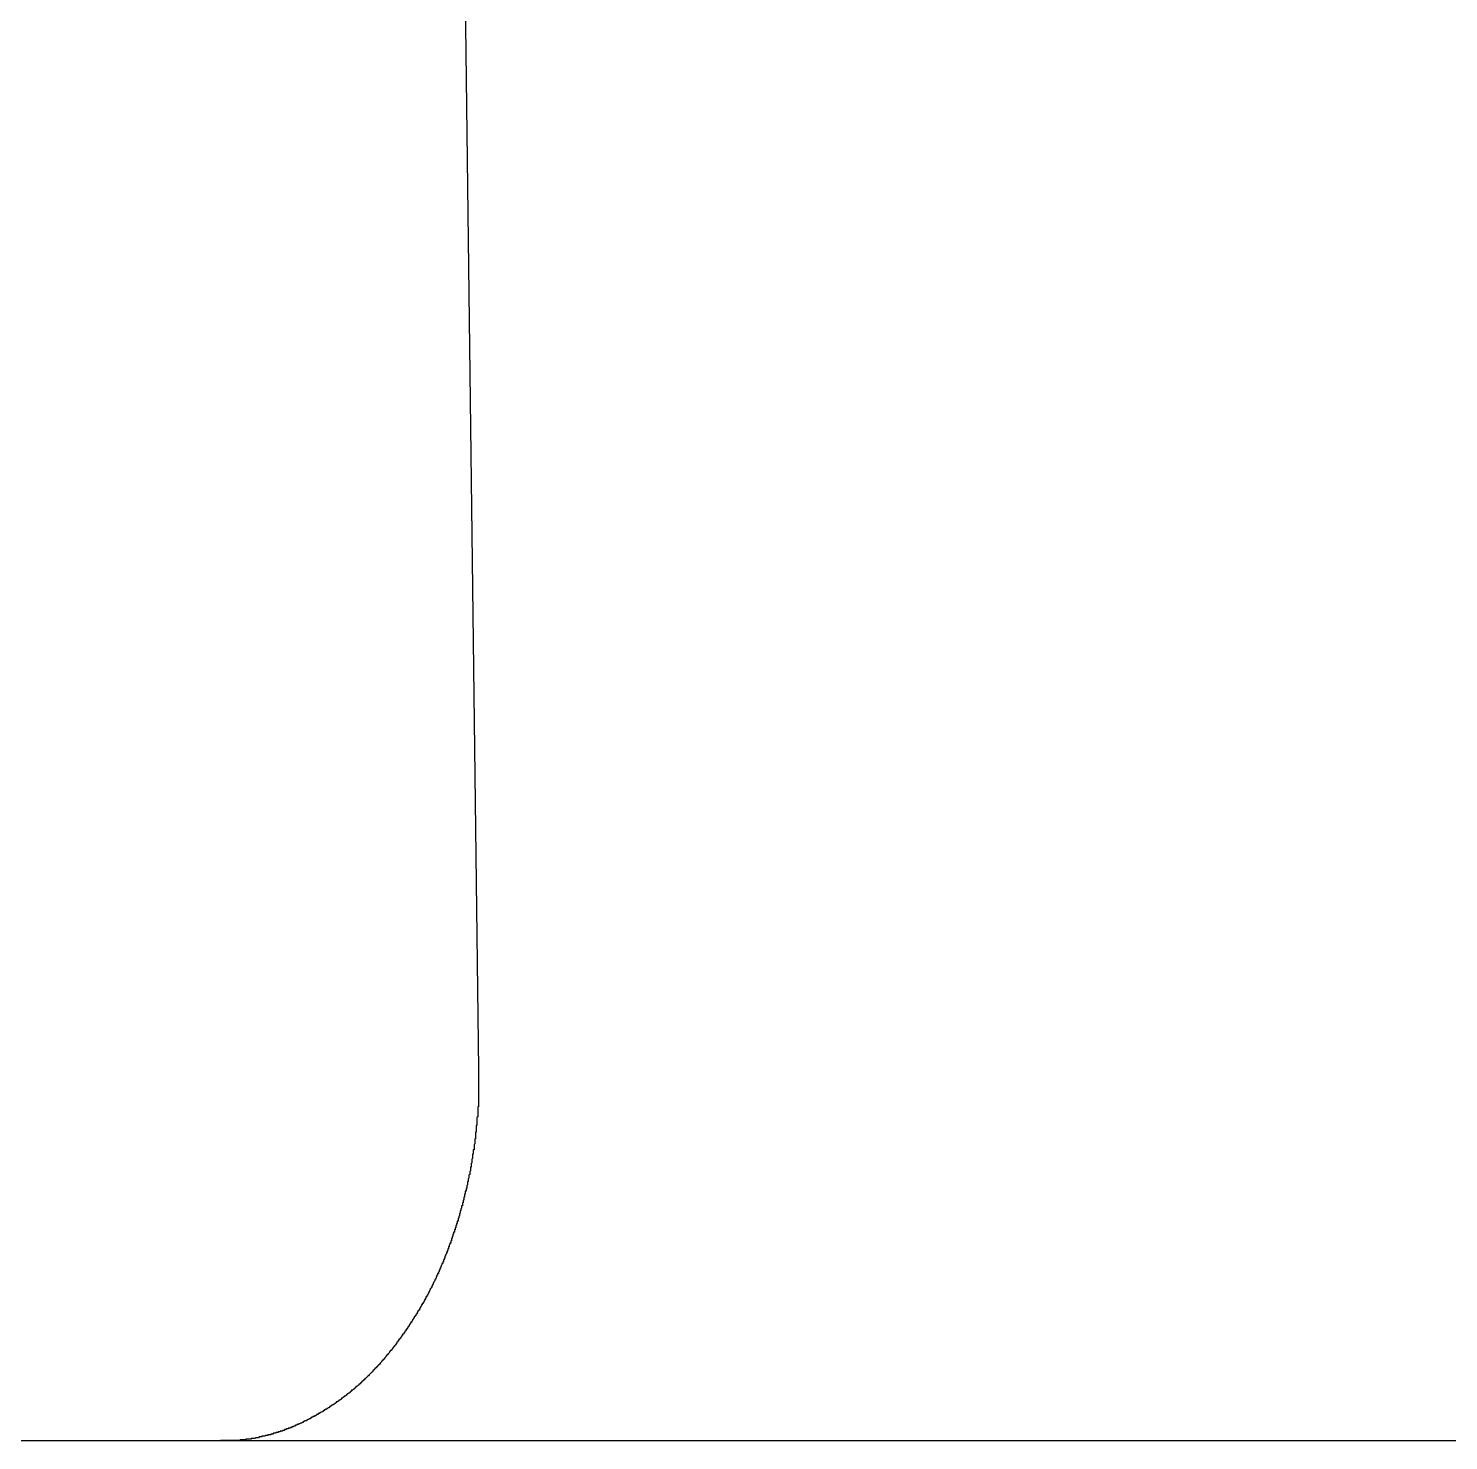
# Model space of a CAD drawing. Extents: x 257 to 467, y 148 to 350.
# Drawn here: x 315.325 to 317.274, y 234.877 to 236.814 of the extents above; entities that cross this region are included whole.
import ezdxf

# ---------------------------------------------------------------- set-up
doc = ezdxf.new("R2010")
doc.units = 0
doc.layers.get('0').update_dxf_attribs({"linetype": 'CONTINUOUS'})

msp = doc.modelspace()

# ---------------------------------------------------------------- linework, layer by layer
at = {"color": 7, "linetype": 'CONTINUOUS'}
for p, q in [((315.9248, 236.8548), (315.9429, 235.3859)), ((291.6317, 234.8772), (319.6317, 234.8772))]:
    msp.add_line(p, q, dxfattribs=at)
at = {"color": 7}
msp.add_polyline3d([(315.943, 235.386, 0), (315.943, 235.386, 0), (315.943, 235.385, 0), (315.943, 235.385, 0), (315.943, 235.385, 0), (315.943, 235.384, 0), (315.943, 235.384, 0), (315.943, 235.384, 0), (315.943, 235.383, 0), (315.943, 235.383, 0), (315.943, 235.382, 0), (315.943, 235.382, 0), (315.943, 235.382, 0), (315.943, 235.381, 0), (315.943, 235.381, 0), (315.943, 235.381, 0), (315.943, 235.38, 0), (315.943, 235.38, 0), (315.943, 235.38, 0), (315.943, 235.379, 0), (315.943, 235.379, 0), (315.943, 235.379, 0), (315.943, 235.378, 0), (315.943, 235.378, 0), (315.943, 235.378, 0), (315.943, 235.377, 0), (315.943, 235.377, 0), (315.943, 235.377, 0), (315.943, 235.376, 0), (315.943, 235.376, 0), (315.943, 235.376, 0), (315.943, 235.375, 0), (315.943, 235.375, 0), (315.943, 235.375, 0), (315.943, 235.374, 0), (315.943, 235.374, 0), (315.943, 235.374, 0), (315.943, 235.373, 0), (315.943, 235.373, 0), (315.943, 235.373, 0), (315.943, 235.372, 0), (315.943, 235.372, 0), (315.943, 235.372, 0), (315.943, 235.371, 0), (315.943, 235.371, 0), (315.943, 235.371, 0), (315.943, 235.37, 0), (315.943, 235.37, 0), (315.943, 235.37, 0), (315.943, 235.369, 0), (315.943, 235.369, 0), (315.943, 235.369, 0), (315.943, 235.368, 0), (315.943, 235.368, 0), (315.943, 235.368, 0), (315.943, 235.367, 0), (315.943, 235.367, 0), (315.943, 235.366, 0), (315.943, 235.366, 0), (315.943, 235.366, 0), (315.943, 235.365, 0), (315.943, 235.365, 0), (315.943, 235.365, 0), (315.943, 235.364, 0), (315.943, 235.364, 0), (315.943, 235.364, 0), (315.943, 235.363, 0), (315.943, 235.363, 0), (315.943, 235.363, 0), (315.943, 235.362, 0), (315.943, 235.362, 0), (315.943, 235.362, 0), (315.943, 235.361, 0), (315.943, 235.361, 0), (315.943, 235.361, 0), (315.943, 235.36, 0), (315.943, 235.36, 0), (315.943, 235.36, 0), (315.943, 235.359, 0), (315.943, 235.359, 0), (315.943, 235.359, 0), (315.943, 235.358, 0), (315.943, 235.358, 0), (315.943, 235.358, 0), (315.943, 235.357, 0), (315.943, 235.357, 0), (315.943, 235.357, 0), (315.943, 235.356, 0), (315.943, 235.356, 0), (315.943, 235.356, 0), (315.943, 235.355, 0), (315.943, 235.355, 0), (315.943, 235.355, 0), (315.943, 235.354, 0), (315.943, 235.354, 0), (315.943, 235.354, 0), (315.943, 235.353, 0), (315.943, 235.353, 0), (315.943, 235.353, 0), (315.943, 235.352, 0), (315.943, 235.352, 0), (315.943, 235.352, 0), (315.943, 235.351, 0), (315.943, 235.351, 0), (315.943, 235.351, 0), (315.943, 235.35, 0), (315.943, 235.35, 0), (315.943, 235.349, 0), (315.943, 235.349, 0), (315.943, 235.349, 0), (315.943, 235.348, 0), (315.943, 235.348, 0), (315.943, 235.348, 0), (315.943, 235.347, 0), (315.943, 235.347, 0), (315.943, 235.347, 0), (315.943, 235.346, 0), (315.943, 235.346, 0), (315.943, 235.346, 0), (315.943, 235.345, 0), (315.943, 235.345, 0), (315.943, 235.345, 0), (315.943, 235.344, 0), (315.943, 235.344, 0), (315.943, 235.344, 0), (315.943, 235.343, 0), (315.943, 235.343, 0), (315.943, 235.343, 0), (315.943, 235.342, 0), (315.943, 235.342, 0), (315.943, 235.342, 0), (315.943, 235.341, 0), (315.943, 235.341, 0), (315.943, 235.341, 0), (315.943, 235.34, 0), (315.943, 235.34, 0), (315.943, 235.34, 0), (315.943, 235.339, 0), (315.943, 235.339, 0), (315.943, 235.339, 0), (315.943, 235.338, 0), (315.943, 235.338, 0), (315.943, 235.338, 0), (315.943, 235.337, 0), (315.943, 235.337, 0), (315.943, 235.337, 0), (315.943, 235.336, 0), (315.943, 235.336, 0), (315.943, 235.336, 0), (315.943, 235.335, 0), (315.943, 235.335, 0), (315.942, 235.335, 0), (315.942, 235.334, 0), (315.942, 235.334, 0), (315.942, 235.333, 0), (315.942, 235.333, 0), (315.942, 235.333, 0), (315.942, 235.332, 0), (315.942, 235.332, 0), (315.942, 235.332, 0), (315.942, 235.331, 0), (315.942, 235.331, 0), (315.942, 235.331, 0), (315.942, 235.33, 0), (315.942, 235.33, 0), (315.942, 235.33, 0), (315.942, 235.329, 0), (315.942, 235.329, 0), (315.942, 235.329, 0), (315.942, 235.328, 0), (315.942, 235.328, 0), (315.942, 235.328, 0), (315.942, 235.327, 0), (315.942, 235.327, 0), (315.942, 235.327, 0), (315.942, 235.326, 0), (315.942, 235.326, 0), (315.942, 235.326, 0), (315.942, 235.325, 0), (315.942, 235.325, 0), (315.942, 235.325, 0), (315.942, 235.324, 0), (315.942, 235.324, 0), (315.942, 235.324, 0), (315.942, 235.323, 0), (315.942, 235.323, 0), (315.942, 235.323, 0), (315.942, 235.322, 0), (315.942, 235.322, 0), (315.942, 235.322, 0), (315.942, 235.321, 0), (315.942, 235.321, 0), (315.942, 235.321, 0), (315.941, 235.32, 0), (315.941, 235.32, 0), (315.941, 235.32, 0), (315.941, 235.319, 0), (315.941, 235.319, 0), (315.941, 235.319, 0), (315.941, 235.318, 0), (315.941, 235.318, 0), (315.941, 235.318, 0), (315.941, 235.317, 0), (315.941, 235.317, 0), (315.941, 235.317, 0), (315.941, 235.316, 0), (315.941, 235.316, 0), (315.941, 235.316, 0), (315.941, 235.315, 0), (315.941, 235.315, 0), (315.941, 235.315, 0), (315.941, 235.314, 0), (315.941, 235.314, 0), (315.941, 235.313, 0), (315.941, 235.313, 0), (315.941, 235.313, 0), (315.941, 235.312, 0), (315.941, 235.312, 0), (315.941, 235.312, 0), (315.941, 235.311, 0), (315.941, 235.311, 0), (315.941, 235.311, 0), (315.941, 235.31, 0), (315.941, 235.31, 0), (315.941, 235.31, 0), (315.94, 235.309, 0), (315.94, 235.309, 0), (315.94, 235.309, 0), (315.94, 235.308, 0), (315.94, 235.308, 0), (315.94, 235.308, 0), (315.94, 235.307, 0), (315.94, 235.307, 0), (315.94, 235.307, 0), (315.94, 235.306, 0), (315.94, 235.306, 0), (315.94, 235.306, 0), (315.94, 235.305, 0), (315.94, 235.305, 0), (315.94, 235.305, 0), (315.94, 235.304, 0), (315.94, 235.304, 0), (315.94, 235.304, 0), (315.94, 235.303, 0), (315.94, 235.303, 0), (315.94, 235.303, 0), (315.94, 235.302, 0), (315.94, 235.302, 0), (315.94, 235.302, 0), (315.94, 235.301, 0), (315.94, 235.301, 0), (315.94, 235.301, 0), (315.94, 235.3, 0), (315.94, 235.3, 0), (315.939, 235.3, 0), (315.939, 235.299, 0), (315.939, 235.299, 0), (315.939, 235.299, 0), (315.939, 235.298, 0), (315.939, 235.298, 0), (315.939, 235.298, 0), (315.939, 235.297, 0), (315.939, 235.297, 0), (315.939, 235.297, 0), (315.939, 235.296, 0), (315.939, 235.296, 0), (315.939, 235.296, 0), (315.939, 235.295, 0), (315.939, 235.295, 0), (315.939, 235.295, 0), (315.939, 235.294, 0), (315.939, 235.294, 0), (315.939, 235.294, 0), (315.939, 235.293, 0), (315.939, 235.293, 0), (315.939, 235.293, 0), (315.939, 235.292, 0), (315.939, 235.292, 0), (315.939, 235.291, 0), (315.938, 235.291, 0), (315.938, 235.291, 0), (315.938, 235.29, 0), (315.938, 235.29, 0), (315.938, 235.29, 0), (315.938, 235.289, 0), (315.938, 235.289, 0), (315.938, 235.289, 0), (315.938, 235.288, 0), (315.938, 235.288, 0), (315.938, 235.288, 0), (315.938, 235.287, 0), (315.938, 235.287, 0), (315.938, 235.287, 0), (315.938, 235.286, 0), (315.938, 235.286, 0), (315.938, 235.286, 0), (315.938, 235.285, 0), (315.938, 235.285, 0), (315.938, 235.285, 0), (315.938, 235.284, 0), (315.938, 235.284, 0), (315.938, 235.284, 0), (315.937, 235.283, 0), (315.937, 235.283, 0), (315.937, 235.283, 0), (315.937, 235.282, 0), (315.937, 235.282, 0), (315.937, 235.282, 0), (315.937, 235.281, 0), (315.937, 235.281, 0), (315.937, 235.281, 0), (315.937, 235.28, 0), (315.937, 235.28, 0), (315.937, 235.28, 0), (315.937, 235.279, 0), (315.937, 235.279, 0), (315.937, 235.279, 0), (315.937, 235.278, 0), (315.937, 235.278, 0), (315.937, 235.278, 0), (315.937, 235.277, 0), (315.937, 235.277, 0), (315.937, 235.277, 0), (315.937, 235.276, 0), (315.936, 235.276, 0), (315.936, 235.276, 0), (315.936, 235.275, 0), (315.936, 235.275, 0), (315.936, 235.275, 0), (315.936, 235.274, 0), (315.936, 235.274, 0), (315.936, 235.274, 0), (315.936, 235.273, 0), (315.936, 235.273, 0), (315.936, 235.273, 0), (315.936, 235.272, 0), (315.936, 235.272, 0), (315.936, 235.272, 0), (315.936, 235.271, 0), (315.936, 235.271, 0), (315.936, 235.271, 0), (315.936, 235.27, 0), (315.936, 235.27, 0), (315.935, 235.27, 0), (315.935, 235.269, 0), (315.935, 235.269, 0), (315.935, 235.269, 0), (315.935, 235.268, 0), (315.935, 235.268, 0), (315.935, 235.268, 0), (315.935, 235.267, 0), (315.935, 235.267, 0), (315.935, 235.267, 0), (315.935, 235.266, 0), (315.935, 235.266, 0), (315.935, 235.266, 0), (315.935, 235.265, 0), (315.935, 235.265, 0), (315.935, 235.265, 0), (315.935, 235.264, 0), (315.935, 235.264, 0), (315.935, 235.264, 0), (315.934, 235.263, 0), (315.934, 235.263, 0), (315.934, 235.263, 0), (315.934, 235.262, 0), (315.934, 235.262, 0), (315.934, 235.262, 0), (315.934, 235.261, 0), (315.934, 235.261, 0), (315.934, 235.261, 0), (315.934, 235.26, 0), (315.934, 235.26, 0), (315.934, 235.26, 0), (315.934, 235.259, 0), (315.934, 235.259, 0), (315.934, 235.259, 0), (315.934, 235.258, 0), (315.934, 235.258, 0), (315.934, 235.258, 0), (315.933, 235.257, 0), (315.933, 235.257, 0), (315.933, 235.256, 0), (315.933, 235.256, 0), (315.933, 235.256, 0), (315.933, 235.255, 0), (315.933, 235.255, 0), (315.933, 235.255, 0), (315.933, 235.254, 0), (315.933, 235.254, 0), (315.933, 235.254, 0), (315.933, 235.253, 0), (315.933, 235.253, 0), (315.933, 235.253, 0), (315.933, 235.252, 0), (315.933, 235.252, 0), (315.932, 235.252, 0), (315.932, 235.251, 0), (315.932, 235.251, 0), (315.932, 235.251, 0), (315.932, 235.25, 0), (315.932, 235.25, 0), (315.932, 235.25, 0), (315.932, 235.249, 0), (315.932, 235.249, 0), (315.932, 235.249, 0), (315.932, 235.248, 0), (315.932, 235.248, 0), (315.932, 235.248, 0), (315.932, 235.247, 0), (315.932, 235.247, 0), (315.932, 235.247, 0), (315.931, 235.246, 0), (315.931, 235.246, 0), (315.931, 235.246, 0), (315.931, 235.245, 0), (315.931, 235.245, 0), (315.931, 235.245, 0), (315.931, 235.244, 0), (315.931, 235.244, 0), (315.931, 235.244, 0), (315.931, 235.243, 0), (315.931, 235.243, 0), (315.931, 235.243, 0), (315.931, 235.242, 0), (315.931, 235.242, 0), (315.931, 235.242, 0), (315.93, 235.241, 0), (315.93, 235.241, 0), (315.93, 235.241, 0), (315.93, 235.24, 0), (315.93, 235.24, 0), (315.93, 235.24, 0), (315.93, 235.239, 0), (315.93, 235.239, 0), (315.93, 235.239, 0), (315.93, 235.238, 0), (315.93, 235.238, 0), (315.93, 235.238, 0), (315.93, 235.237, 0), (315.93, 235.237, 0), (315.93, 235.237, 0), (315.929, 235.236, 0), (315.929, 235.236, 0), (315.929, 235.236, 0), (315.929, 235.235, 0), (315.929, 235.235, 0), (315.929, 235.235, 0), (315.929, 235.234, 0), (315.929, 235.234, 0), (315.929, 235.234, 0), (315.929, 235.233, 0), (315.929, 235.233, 0), (315.929, 235.233, 0), (315.929, 235.232, 0), (315.929, 235.232, 0), (315.928, 235.232, 0), (315.928, 235.231, 0), (315.928, 235.231, 0), (315.928, 235.231, 0), (315.928, 235.23, 0), (315.928, 235.23, 0), (315.928, 235.23, 0), (315.928, 235.229, 0), (315.928, 235.229, 0), (315.928, 235.229, 0), (315.928, 235.228, 0), (315.928, 235.228, 0), (315.928, 235.228, 0), (315.927, 235.227, 0), (315.927, 235.227, 0), (315.927, 235.227, 0), (315.927, 235.226, 0), (315.927, 235.226, 0), (315.927, 235.226, 0), (315.927, 235.225, 0), (315.927, 235.225, 0), (315.927, 235.225, 0), (315.927, 235.224, 0), (315.927, 235.224, 0), (315.927, 235.224, 0), (315.927, 235.224, 0), (315.927, 235.223, 0), (315.926, 235.223, 0), (315.926, 235.223, 0), (315.926, 235.222, 0), (315.926, 235.222, 0), (315.926, 235.222, 0), (315.926, 235.221, 0), (315.926, 235.221, 0), (315.926, 235.221, 0), (315.926, 235.22, 0), (315.926, 235.22, 0), (315.926, 235.22, 0), (315.926, 235.219, 0), (315.925, 235.219, 0), (315.925, 235.219, 0), (315.925, 235.218, 0), (315.925, 235.218, 0), (315.925, 235.218, 0), (315.925, 235.217, 0), (315.925, 235.217, 0), (315.925, 235.217, 0), (315.925, 235.216, 0), (315.925, 235.216, 0), (315.925, 235.216, 0), (315.925, 235.215, 0), (315.925, 235.215, 0), (315.924, 235.215, 0), (315.924, 235.214, 0), (315.924, 235.214, 0), (315.924, 235.214, 0), (315.924, 235.213, 0), (315.924, 235.213, 0), (315.924, 235.213, 0), (315.924, 235.212, 0), (315.924, 235.212, 0), (315.924, 235.212, 0), (315.924, 235.211, 0), (315.924, 235.211, 0), (315.923, 235.211, 0), (315.923, 235.21, 0), (315.923, 235.21, 0), (315.923, 235.21, 0), (315.923, 235.209, 0), (315.923, 235.209, 0), (315.923, 235.209, 0), (315.923, 235.208, 0), (315.923, 235.208, 0), (315.923, 235.208, 0), (315.923, 235.207, 0), (315.923, 235.207, 0), (315.922, 235.207, 0), (315.922, 235.206, 0), (315.922, 235.206, 0), (315.922, 235.206, 0), (315.922, 235.205, 0), (315.922, 235.205, 0), (315.922, 235.205, 0), (315.922, 235.204, 0), (315.922, 235.204, 0), (315.922, 235.204, 0), (315.922, 235.203, 0), (315.921, 235.203, 0), (315.921, 235.203, 0), (315.921, 235.202, 0), (315.921, 235.202, 0), (315.921, 235.202, 0), (315.921, 235.201, 0), (315.921, 235.201, 0), (315.921, 235.201, 0), (315.921, 235.2, 0), (315.921, 235.2, 0), (315.921, 235.2, 0), (315.921, 235.199, 0), (315.92, 235.199, 0), (315.92, 235.199, 0), (315.92, 235.198, 0), (315.92, 235.198, 0), (315.92, 235.198, 0), (315.92, 235.197, 0), (315.92, 235.197, 0), (315.92, 235.197, 0), (315.92, 235.196, 0), (315.92, 235.196, 0), (315.92, 235.196, 0), (315.919, 235.195, 0), (315.919, 235.195, 0), (315.919, 235.195, 0), (315.919, 235.194, 0), (315.919, 235.194, 0), (315.919, 235.194, 0), (315.919, 235.194, 0), (315.919, 235.193, 0), (315.919, 235.193, 0), (315.919, 235.193, 0), (315.919, 235.192, 0), (315.918, 235.192, 0), (315.918, 235.192, 0), (315.918, 235.191, 0), (315.918, 235.191, 0), (315.918, 235.191, 0), (315.918, 235.19, 0), (315.918, 235.19, 0), (315.918, 235.19, 0), (315.918, 235.189, 0), (315.918, 235.189, 0), (315.918, 235.189, 0), (315.917, 235.188, 0), (315.917, 235.188, 0), (315.917, 235.188, 0), (315.917, 235.187, 0), (315.917, 235.187, 0), (315.917, 235.187, 0), (315.917, 235.186, 0), (315.917, 235.186, 0), (315.917, 235.186, 0), (315.917, 235.185, 0), (315.916, 235.185, 0), (315.916, 235.185, 0), (315.916, 235.184, 0), (315.916, 235.184, 0), (315.916, 235.184, 0), (315.916, 235.183, 0), (315.916, 235.183, 0), (315.916, 235.183, 0), (315.916, 235.182, 0), (315.916, 235.182, 0), (315.915, 235.182, 0), (315.915, 235.181, 0), (315.915, 235.181, 0), (315.915, 235.181, 0), (315.915, 235.18, 0), (315.915, 235.18, 0), (315.915, 235.18, 0), (315.915, 235.179, 0), (315.915, 235.179, 0), (315.915, 235.179, 0), (315.915, 235.178, 0), (315.914, 235.178, 0), (315.914, 235.178, 0), (315.914, 235.178, 0), (315.914, 235.177, 0), (315.914, 235.177, 0), (315.914, 235.177, 0), (315.914, 235.176, 0), (315.914, 235.176, 0), (315.914, 235.176, 0), (315.914, 235.175, 0), (315.913, 235.175, 0), (315.913, 235.175, 0), (315.913, 235.174, 0), (315.913, 235.174, 0), (315.913, 235.174, 0), (315.913, 235.173, 0), (315.913, 235.173, 0), (315.913, 235.173, 0), (315.913, 235.172, 0), (315.912, 235.172, 0), (315.912, 235.172, 0), (315.912, 235.171, 0), (315.912, 235.171, 0), (315.912, 235.171, 0), (315.912, 235.17, 0), (315.912, 235.17, 0), (315.912, 235.17, 0), (315.912, 235.169, 0), (315.912, 235.169, 0), (315.911, 235.169, 0), (315.911, 235.168, 0), (315.911, 235.168, 0), (315.911, 235.168, 0), (315.911, 235.167, 0), (315.911, 235.167, 0), (315.911, 235.167, 0), (315.911, 235.166, 0), (315.911, 235.166, 0), (315.911, 235.166, 0), (315.91, 235.166, 0), (315.91, 235.165, 0), (315.91, 235.165, 0), (315.91, 235.165, 0), (315.91, 235.164, 0), (315.91, 235.164, 0), (315.91, 235.164, 0), (315.91, 235.163, 0), (315.91, 235.163, 0), (315.909, 235.163, 0), (315.909, 235.162, 0), (315.909, 235.162, 0), (315.909, 235.162, 0), (315.909, 235.161, 0), (315.909, 235.161, 0), (315.909, 235.161, 0), (315.909, 235.16, 0), (315.909, 235.16, 0), (315.908, 235.16, 0), (315.908, 235.159, 0), (315.908, 235.159, 0), (315.908, 235.159, 0), (315.908, 235.158, 0), (315.908, 235.158, 0), (315.908, 235.158, 0), (315.908, 235.157, 0), (315.908, 235.157, 0), (315.907, 235.157, 0), (315.907, 235.156, 0), (315.907, 235.156, 0), (315.907, 235.156, 0), (315.907, 235.156, 0), (315.907, 235.155, 0), (315.907, 235.155, 0), (315.907, 235.155, 0), (315.907, 235.154, 0), (315.906, 235.154, 0), (315.906, 235.154, 0), (315.906, 235.153, 0), (315.906, 235.153, 0), (315.906, 235.153, 0), (315.906, 235.152, 0), (315.906, 235.152, 0), (315.906, 235.152, 0), (315.906, 235.151, 0), (315.905, 235.151, 0), (315.905, 235.151, 0), (315.905, 235.15, 0), (315.905, 235.15, 0), (315.905, 235.15, 0), (315.905, 235.149, 0), (315.905, 235.149, 0), (315.905, 235.149, 0), (315.905, 235.148, 0), (315.904, 235.148, 0), (315.904, 235.148, 0), (315.904, 235.147, 0), (315.904, 235.147, 0), (315.904, 235.147, 0), (315.904, 235.147, 0), (315.904, 235.146, 0), (315.904, 235.146, 0), (315.904, 235.146, 0), (315.903, 235.145, 0), (315.903, 235.145, 0), (315.903, 235.145, 0), (315.903, 235.144, 0), (315.903, 235.144, 0), (315.903, 235.144, 0), (315.903, 235.143, 0), (315.903, 235.143, 0), (315.902, 235.143, 0), (315.902, 235.142, 0), (315.902, 235.142, 0), (315.902, 235.142, 0), (315.902, 235.141, 0), (315.902, 235.141, 0), (315.902, 235.141, 0), (315.902, 235.14, 0), (315.902, 235.14, 0), (315.901, 235.14, 0), (315.901, 235.14, 0), (315.901, 235.139, 0), (315.901, 235.139, 0), (315.901, 235.139, 0), (315.901, 235.138, 0), (315.901, 235.138, 0), (315.901, 235.138, 0), (315.9, 235.137, 0), (315.9, 235.137, 0), (315.9, 235.137, 0), (315.9, 235.136, 0), (315.9, 235.136, 0), (315.9, 235.136, 0), (315.9, 235.135, 0), (315.9, 235.135, 0), (315.899, 235.135, 0), (315.899, 235.134, 0), (315.899, 235.134, 0), (315.899, 235.134, 0), (315.899, 235.133, 0), (315.899, 235.133, 0), (315.899, 235.133, 0), (315.899, 235.133, 0), (315.898, 235.132, 0), (315.898, 235.132, 0), (315.898, 235.132, 0), (315.898, 235.131, 0), (315.898, 235.131, 0), (315.898, 235.131, 0), (315.898, 235.13, 0), (315.898, 235.13, 0), (315.897, 235.13, 0), (315.897, 235.129, 0), (315.897, 235.129, 0), (315.897, 235.129, 0), (315.897, 235.128, 0), (315.897, 235.128, 0), (315.897, 235.128, 0), (315.897, 235.127, 0), (315.896, 235.127, 0), (315.896, 235.127, 0), (315.896, 235.127, 0), (315.896, 235.126, 0), (315.896, 235.126, 0), (315.896, 235.126, 0), (315.896, 235.125, 0), (315.896, 235.125, 0), (315.895, 235.125, 0), (315.895, 235.124, 0), (315.895, 235.124, 0), (315.895, 235.124, 0), (315.895, 235.123, 0), (315.895, 235.123, 0), (315.895, 235.123, 0), (315.895, 235.122, 0), (315.894, 235.122, 0), (315.894, 235.122, 0), (315.894, 235.121, 0), (315.894, 235.121, 0), (315.894, 235.121, 0), (315.894, 235.121, 0), (315.894, 235.12, 0), (315.893, 235.12, 0), (315.893, 235.12, 0), (315.893, 235.119, 0), (315.893, 235.119, 0), (315.893, 235.119, 0), (315.893, 235.118, 0), (315.893, 235.118, 0), (315.893, 235.118, 0), (315.892, 235.117, 0), (315.892, 235.117, 0), (315.892, 235.117, 0), (315.892, 235.116, 0), (315.892, 235.116, 0), (315.892, 235.116, 0), (315.892, 235.116, 0), (315.891, 235.115, 0), (315.891, 235.115, 0), (315.891, 235.115, 0), (315.891, 235.114, 0), (315.891, 235.114, 0), (315.891, 235.114, 0), (315.891, 235.113, 0), (315.891, 235.113, 0), (315.89, 235.113, 0), (315.89, 235.112, 0), (315.89, 235.112, 0), (315.89, 235.112, 0), (315.89, 235.111, 0), (315.89, 235.111, 0), (315.89, 235.111, 0), (315.889, 235.111, 0), (315.889, 235.11, 0), (315.889, 235.11, 0), (315.889, 235.11, 0), (315.889, 235.109, 0), (315.889, 235.109, 0), (315.889, 235.109, 0), (315.888, 235.108, 0), (315.888, 235.108, 0), (315.888, 235.108, 0), (315.888, 235.107, 0), (315.888, 235.107, 0), (315.888, 235.107, 0), (315.888, 235.106, 0), (315.888, 235.106, 0), (315.887, 235.106, 0), (315.887, 235.106, 0), (315.887, 235.105, 0), (315.887, 235.105, 0), (315.887, 235.105, 0), (315.887, 235.104, 0), (315.887, 235.104, 0), (315.886, 235.104, 0), (315.886, 235.103, 0), (315.886, 235.103, 0), (315.886, 235.103, 0), (315.886, 235.102, 0), (315.886, 235.102, 0), (315.886, 235.102, 0), (315.885, 235.102, 0), (315.885, 235.101, 0), (315.885, 235.101, 0), (315.885, 235.101, 0), (315.885, 235.1, 0), (315.885, 235.1, 0), (315.885, 235.1, 0), (315.884, 235.099, 0), (315.884, 235.099, 0), (315.884, 235.099, 0), (315.884, 235.098, 0), (315.884, 235.098, 0), (315.884, 235.098, 0), (315.883, 235.098, 0), (315.883, 235.097, 0), (315.883, 235.097, 0), (315.883, 235.097, 0), (315.883, 235.096, 0), (315.883, 235.096, 0), (315.883, 235.096, 0), (315.882, 235.095, 0), (315.882, 235.095, 0), (315.882, 235.095, 0), (315.882, 235.094, 0), (315.882, 235.094, 0), (315.882, 235.094, 0), (315.882, 235.094, 0), (315.881, 235.093, 0), (315.881, 235.093, 0), (315.881, 235.093, 0), (315.881, 235.092, 0), (315.881, 235.092, 0), (315.881, 235.092, 0), (315.881, 235.091, 0), (315.88, 235.091, 0), (315.88, 235.091, 0), (315.88, 235.091, 0), (315.88, 235.09, 0), (315.88, 235.09, 0), (315.88, 235.09, 0), (315.879, 235.089, 0), (315.879, 235.089, 0), (315.879, 235.089, 0), (315.879, 235.088, 0), (315.879, 235.088, 0), (315.879, 235.088, 0), (315.879, 235.087, 0), (315.878, 235.087, 0), (315.878, 235.087, 0), (315.878, 235.087, 0), (315.878, 235.086, 0), (315.878, 235.086, 0), (315.878, 235.086, 0), (315.877, 235.085, 0), (315.877, 235.085, 0), (315.877, 235.085, 0), (315.877, 235.084, 0), (315.877, 235.084, 0), (315.877, 235.084, 0), (315.877, 235.084, 0), (315.876, 235.083, 0), (315.876, 235.083, 0), (315.876, 235.083, 0), (315.876, 235.082, 0), (315.876, 235.082, 0), (315.876, 235.082, 0), (315.875, 235.081, 0), (315.875, 235.081, 0), (315.875, 235.081, 0), (315.875, 235.08, 0), (315.875, 235.08, 0), (315.875, 235.08, 0), (315.875, 235.08, 0), (315.874, 235.079, 0), (315.874, 235.079, 0), (315.874, 235.079, 0), (315.874, 235.078, 0), (315.874, 235.078, 0), (315.874, 235.078, 0), (315.873, 235.077, 0), (315.873, 235.077, 0), (315.873, 235.077, 0), (315.873, 235.077, 0), (315.873, 235.076, 0), (315.873, 235.076, 0), (315.872, 235.076, 0), (315.872, 235.075, 0), (315.872, 235.075, 0), (315.872, 235.075, 0), (315.872, 235.074, 0), (315.872, 235.074, 0), (315.871, 235.074, 0), (315.871, 235.074, 0), (315.871, 235.073, 0), (315.871, 235.073, 0), (315.871, 235.073, 0), (315.871, 235.072, 0), (315.87, 235.072, 0), (315.87, 235.072, 0), (315.87, 235.071, 0), (315.87, 235.071, 0), (315.87, 235.071, 0), (315.87, 235.071, 0), (315.87, 235.07, 0), (315.869, 235.07, 0), (315.869, 235.07, 0), (315.869, 235.069, 0), (315.869, 235.069, 0), (315.869, 235.069, 0), (315.869, 235.069, 0), (315.868, 235.068, 0), (315.868, 235.068, 0), (315.868, 235.068, 0), (315.868, 235.067, 0), (315.868, 235.067, 0), (315.868, 235.067, 0), (315.867, 235.066, 0), (315.867, 235.066, 0), (315.867, 235.066, 0), (315.867, 235.066, 0), (315.867, 235.065, 0), (315.867, 235.065, 0), (315.866, 235.065, 0), (315.866, 235.064, 0), (315.866, 235.064, 0), (315.866, 235.064, 0), (315.866, 235.063, 0), (315.865, 235.063, 0), (315.865, 235.063, 0), (315.865, 235.063, 0), (315.865, 235.062, 0), (315.865, 235.062, 0), (315.865, 235.062, 0), (315.864, 235.061, 0), (315.864, 235.061, 0), (315.864, 235.061, 0), (315.864, 235.061, 0), (315.864, 235.06, 0), (315.864, 235.06, 0), (315.863, 235.06, 0), (315.863, 235.059, 0), (315.863, 235.059, 0), (315.863, 235.059, 0), (315.863, 235.058, 0), (315.863, 235.058, 0), (315.862, 235.058, 0), (315.862, 235.058, 0), (315.862, 235.057, 0), (315.862, 235.057, 0), (315.862, 235.057, 0), (315.862, 235.056, 0), (315.861, 235.056, 0), (315.861, 235.056, 0), (315.861, 235.056, 0), (315.861, 235.055, 0), (315.861, 235.055, 0), (315.86, 235.055, 0), (315.86, 235.054, 0), (315.86, 235.054, 0), (315.86, 235.054, 0), (315.86, 235.054, 0), (315.86, 235.053, 0), (315.859, 235.053, 0), (315.859, 235.053, 0), (315.859, 235.052, 0), (315.859, 235.052, 0), (315.859, 235.052, 0), (315.859, 235.051, 0), (315.858, 235.051, 0), (315.858, 235.051, 0), (315.858, 235.051, 0), (315.858, 235.05, 0), (315.858, 235.05, 0), (315.857, 235.05, 0), (315.857, 235.049, 0), (315.857, 235.049, 0), (315.857, 235.049, 0), (315.857, 235.049, 0), (315.857, 235.048, 0), (315.856, 235.048, 0), (315.856, 235.048, 0), (315.856, 235.047, 0), (315.856, 235.047, 0), (315.856, 235.047, 0), (315.855, 235.047, 0), (315.855, 235.046, 0), (315.855, 235.046, 0), (315.855, 235.046, 0), (315.855, 235.045, 0), (315.855, 235.045, 0), (315.854, 235.045, 0), (315.854, 235.045, 0), (315.854, 235.044, 0), (315.854, 235.044, 0), (315.854, 235.044, 0), (315.853, 235.043, 0), (315.853, 235.043, 0), (315.853, 235.043, 0), (315.853, 235.043, 0), (315.853, 235.042, 0), (315.853, 235.042, 0), (315.852, 235.042, 0), (315.852, 235.041, 0), (315.852, 235.041, 0), (315.852, 235.041, 0), (315.852, 235.041, 0), (315.851, 235.04, 0), (315.851, 235.04, 0), (315.851, 235.04, 0), (315.851, 235.039, 0), (315.851, 235.039, 0), (315.851, 235.039, 0), (315.85, 235.039, 0), (315.85, 235.038, 0), (315.85, 235.038, 0), (315.85, 235.038, 0), (315.85, 235.037, 0), (315.849, 235.037, 0), (315.849, 235.037, 0), (315.849, 235.037, 0), (315.849, 235.036, 0), (315.849, 235.036, 0), (315.848, 235.036, 0), (315.848, 235.035, 0), (315.848, 235.035, 0), (315.848, 235.035, 0), (315.848, 235.035, 0), (315.848, 235.034, 0), (315.847, 235.034, 0), (315.847, 235.034, 0), (315.847, 235.033, 0), (315.847, 235.033, 0), (315.847, 235.033, 0), (315.846, 235.033, 0), (315.846, 235.032, 0), (315.846, 235.032, 0), (315.846, 235.032, 0), (315.846, 235.031, 0), (315.845, 235.031, 0), (315.845, 235.031, 0), (315.845, 235.031, 0), (315.845, 235.03, 0), (315.845, 235.03, 0), (315.845, 235.03, 0), (315.844, 235.03, 0), (315.844, 235.029, 0), (315.844, 235.029, 0), (315.844, 235.029, 0), (315.844, 235.028, 0), (315.843, 235.028, 0), (315.843, 235.028, 0), (315.843, 235.028, 0), (315.843, 235.027, 0), (315.843, 235.027, 0), (315.842, 235.027, 0), (315.842, 235.026, 0), (315.842, 235.026, 0), (315.842, 235.026, 0), (315.842, 235.026, 0), (315.841, 235.025, 0), (315.841, 235.025, 0), (315.841, 235.025, 0), (315.841, 235.024, 0), (315.841, 235.024, 0), (315.84, 235.024, 0), (315.84, 235.024, 0), (315.84, 235.023, 0), (315.84, 235.023, 0), (315.84, 235.023, 0), (315.839, 235.023, 0), (315.839, 235.022, 0), (315.839, 235.022, 0), (315.839, 235.022, 0), (315.839, 235.021, 0), (315.838, 235.021, 0), (315.838, 235.021, 0), (315.838, 235.021, 0), (315.838, 235.02, 0), (315.838, 235.02, 0), (315.837, 235.02, 0), (315.837, 235.019, 0), (315.837, 235.019, 0), (315.837, 235.019, 0), (315.837, 235.019, 0), (315.836, 235.018, 0), (315.836, 235.018, 0), (315.836, 235.018, 0), (315.836, 235.018, 0), (315.836, 235.017, 0), (315.835, 235.017, 0), (315.835, 235.017, 0), (315.835, 235.016, 0), (315.835, 235.016, 0), (315.835, 235.016, 0), (315.834, 235.016, 0), (315.834, 235.015, 0), (315.834, 235.015, 0), (315.834, 235.015, 0), (315.834, 235.015, 0), (315.833, 235.014, 0), (315.833, 235.014, 0), (315.833, 235.014, 0), (315.833, 235.013, 0), (315.833, 235.013, 0), (315.832, 235.013, 0), (315.832, 235.013, 0), (315.832, 235.012, 0), (315.832, 235.012, 0), (315.832, 235.012, 0), (315.831, 235.012, 0), (315.831, 235.011, 0), (315.831, 235.011, 0), (315.831, 235.011, 0), (315.831, 235.01, 0), (315.83, 235.01, 0), (315.83, 235.01, 0), (315.83, 235.01, 0), (315.83, 235.009, 0), (315.83, 235.009, 0), (315.829, 235.009, 0), (315.829, 235.009, 0), (315.829, 235.008, 0), (315.829, 235.008, 0), (315.829, 235.008, 0), (315.828, 235.007, 0), (315.828, 235.007, 0), (315.828, 235.007, 0), (315.828, 235.007, 0), (315.828, 235.006, 0), (315.827, 235.006, 0), (315.827, 235.006, 0), (315.827, 235.006, 0), (315.827, 235.005, 0), (315.826, 235.005, 0), (315.826, 235.005, 0), (315.826, 235.005, 0), (315.826, 235.004, 0), (315.826, 235.004, 0), (315.825, 235.004, 0), (315.825, 235.003, 0), (315.825, 235.003, 0), (315.825, 235.003, 0), (315.825, 235.003, 0), (315.824, 235.002, 0), (315.824, 235.002, 0), (315.824, 235.002, 0), (315.824, 235.002, 0), (315.824, 235.001, 0), (315.823, 235.001, 0), (315.823, 235.001, 0), (315.823, 235.001, 0), (315.823, 235, 0), (315.822, 235, 0), (315.822, 235, 0), (315.822, 234.999, 0), (315.822, 234.999, 0), (315.822, 234.999, 0), (315.821, 234.999, 0), (315.821, 234.998, 0), (315.821, 234.998, 0), (315.821, 234.998, 0), (315.821, 234.998, 0), (315.82, 234.997, 0), (315.82, 234.997, 0), (315.82, 234.997, 0), (315.82, 234.997, 0), (315.819, 234.996, 0), (315.819, 234.996, 0), (315.819, 234.996, 0), (315.819, 234.995, 0), (315.819, 234.995, 0), (315.818, 234.995, 0), (315.818, 234.995, 0), (315.818, 234.994, 0), (315.818, 234.994, 0), (315.818, 234.994, 0), (315.817, 234.994, 0), (315.817, 234.993, 0), (315.817, 234.993, 0), (315.817, 234.993, 0), (315.816, 234.993, 0), (315.816, 234.992, 0), (315.816, 234.992, 0), (315.816, 234.992, 0), (315.816, 234.992, 0), (315.815, 234.991, 0), (315.815, 234.991, 0), (315.815, 234.991, 0), (315.815, 234.991, 0), (315.814, 234.99, 0), (315.814, 234.99, 0), (315.814, 234.99, 0), (315.814, 234.989, 0), (315.814, 234.989, 0), (315.813, 234.989, 0), (315.813, 234.989, 0), (315.813, 234.988, 0), (315.813, 234.988, 0), (315.812, 234.988, 0), (315.812, 234.988, 0), (315.812, 234.987, 0), (315.812, 234.987, 0), (315.812, 234.987, 0), (315.811, 234.987, 0), (315.811, 234.986, 0), (315.811, 234.986, 0), (315.811, 234.986, 0), (315.81, 234.986, 0), (315.81, 234.985, 0), (315.81, 234.985, 0), (315.81, 234.985, 0), (315.81, 234.985, 0), (315.809, 234.984, 0), (315.809, 234.984, 0), (315.809, 234.984, 0), (315.809, 234.984, 0), (315.808, 234.983, 0), (315.808, 234.983, 0), (315.808, 234.983, 0), (315.808, 234.983, 0), (315.808, 234.982, 0), (315.807, 234.982, 0), (315.807, 234.982, 0), (315.807, 234.982, 0), (315.807, 234.981, 0), (315.806, 234.981, 0), (315.806, 234.981, 0), (315.806, 234.981, 0), (315.806, 234.98, 0), (315.805, 234.98, 0), (315.805, 234.98, 0), (315.805, 234.98, 0), (315.805, 234.979, 0), (315.805, 234.979, 0), (315.804, 234.979, 0), (315.804, 234.979, 0), (315.804, 234.978, 0), (315.804, 234.978, 0), (315.803, 234.978, 0), (315.803, 234.978, 0), (315.803, 234.977, 0), (315.803, 234.977, 0), (315.802, 234.977, 0), (315.802, 234.977, 0), (315.802, 234.976, 0), (315.802, 234.976, 0), (315.802, 234.976, 0), (315.801, 234.976, 0), (315.801, 234.975, 0), (315.801, 234.975, 0), (315.801, 234.975, 0), (315.8, 234.975, 0), (315.8, 234.974, 0), (315.8, 234.974, 0), (315.8, 234.974, 0), (315.799, 234.974, 0), (315.799, 234.973, 0), (315.799, 234.973, 0), (315.799, 234.973, 0), (315.798, 234.973, 0), (315.798, 234.972, 0), (315.798, 234.972, 0), (315.798, 234.972, 0), (315.798, 234.972, 0), (315.797, 234.971, 0), (315.797, 234.971, 0), (315.797, 234.971, 0), (315.797, 234.971, 0), (315.796, 234.97, 0), (315.796, 234.97, 0), (315.796, 234.97, 0), (315.796, 234.97, 0), (315.795, 234.969, 0), (315.795, 234.969, 0), (315.795, 234.969, 0), (315.795, 234.969, 0), (315.794, 234.968, 0), (315.794, 234.968, 0), (315.794, 234.968, 0), (315.794, 234.968, 0), (315.793, 234.967, 0), (315.793, 234.967, 0), (315.793, 234.967, 0), (315.793, 234.967, 0), (315.793, 234.967, 0), (315.792, 234.966, 0), (315.792, 234.966, 0), (315.792, 234.966, 0), (315.792, 234.966, 0), (315.791, 234.965, 0), (315.791, 234.965, 0), (315.791, 234.965, 0), (315.791, 234.965, 0), (315.79, 234.964, 0), (315.79, 234.964, 0), (315.79, 234.964, 0), (315.79, 234.964, 0), (315.789, 234.963, 0), (315.789, 234.963, 0), (315.789, 234.963, 0), (315.789, 234.963, 0), (315.788, 234.962, 0), (315.788, 234.962, 0), (315.788, 234.962, 0), (315.788, 234.962, 0), (315.787, 234.962, 0), (315.787, 234.961, 0), (315.787, 234.961, 0), (315.787, 234.961, 0), (315.786, 234.961, 0), (315.786, 234.96, 0), (315.786, 234.96, 0), (315.786, 234.96, 0), (315.785, 234.96, 0), (315.785, 234.959, 0), (315.785, 234.959, 0), (315.785, 234.959, 0), (315.784, 234.959, 0), (315.784, 234.959, 0), (315.784, 234.958, 0), (315.784, 234.958, 0), (315.783, 234.958, 0), (315.783, 234.958, 0), (315.783, 234.957, 0), (315.783, 234.957, 0), (315.782, 234.957, 0), (315.782, 234.957, 0), (315.782, 234.956, 0), (315.782, 234.956, 0), (315.781, 234.956, 0), (315.781, 234.956, 0), (315.781, 234.956, 0), (315.781, 234.955, 0), (315.78, 234.955, 0), (315.78, 234.955, 0), (315.78, 234.955, 0), (315.78, 234.954, 0), (315.779, 234.954, 0), (315.779, 234.954, 0), (315.779, 234.954, 0), (315.779, 234.953, 0), (315.778, 234.953, 0), (315.778, 234.953, 0), (315.778, 234.953, 0), (315.778, 234.953, 0), (315.777, 234.952, 0), (315.777, 234.952, 0), (315.777, 234.952, 0), (315.777, 234.952, 0), (315.776, 234.951, 0), (315.776, 234.951, 0), (315.776, 234.951, 0), (315.776, 234.951, 0), (315.775, 234.951, 0), (315.775, 234.95, 0), (315.775, 234.95, 0), (315.775, 234.95, 0), (315.774, 234.95, 0), (315.774, 234.949, 0), (315.774, 234.949, 0), (315.773, 234.949, 0), (315.773, 234.949, 0), (315.773, 234.949, 0), (315.773, 234.948, 0), (315.772, 234.948, 0), (315.772, 234.948, 0), (315.772, 234.948, 0), (315.772, 234.947, 0), (315.771, 234.947, 0), (315.771, 234.947, 0), (315.771, 234.947, 0), (315.771, 234.947, 0), (315.77, 234.946, 0), (315.77, 234.946, 0), (315.77, 234.946, 0), (315.77, 234.946, 0), (315.769, 234.946, 0), (315.769, 234.945, 0), (315.769, 234.945, 0), (315.769, 234.945, 0), (315.768, 234.945, 0), (315.768, 234.944, 0), (315.768, 234.944, 0), (315.767, 234.944, 0), (315.767, 234.944, 0), (315.767, 234.944, 0), (315.767, 234.943, 0), (315.766, 234.943, 0), (315.766, 234.943, 0), (315.766, 234.943, 0), (315.766, 234.942, 0), (315.765, 234.942, 0), (315.765, 234.942, 0), (315.765, 234.942, 0), (315.765, 234.942, 0), (315.764, 234.941, 0), (315.764, 234.941, 0), (315.764, 234.941, 0), (315.764, 234.941, 0), (315.763, 234.941, 0), (315.763, 234.94, 0), (315.763, 234.94, 0), (315.762, 234.94, 0), (315.762, 234.94, 0), (315.762, 234.94, 0), (315.762, 234.939, 0), (315.761, 234.939, 0), (315.761, 234.939, 0), (315.761, 234.939, 0), (315.761, 234.939, 0), (315.76, 234.938, 0), (315.76, 234.938, 0), (315.76, 234.938, 0), (315.759, 234.938, 0), (315.759, 234.937, 0), (315.759, 234.937, 0), (315.759, 234.937, 0), (315.758, 234.937, 0), (315.758, 234.937, 0), (315.758, 234.936, 0), (315.758, 234.936, 0), (315.757, 234.936, 0), (315.757, 234.936, 0), (315.757, 234.936, 0), (315.756, 234.935, 0), (315.756, 234.935, 0), (315.756, 234.935, 0), (315.756, 234.935, 0), (315.755, 234.935, 0), (315.755, 234.934, 0), (315.755, 234.934, 0), (315.755, 234.934, 0), (315.754, 234.934, 0), (315.754, 234.934, 0), (315.754, 234.933, 0), (315.753, 234.933, 0), (315.753, 234.933, 0), (315.753, 234.933, 0), (315.753, 234.933, 0), (315.752, 234.932, 0), (315.752, 234.932, 0), (315.752, 234.932, 0), (315.752, 234.932, 0), (315.751, 234.932, 0), (315.751, 234.931, 0), (315.751, 234.931, 0), (315.75, 234.931, 0), (315.75, 234.931, 0), (315.75, 234.931, 0), (315.75, 234.93, 0), (315.749, 234.93, 0), (315.749, 234.93, 0), (315.749, 234.93, 0), (315.748, 234.93, 0), (315.748, 234.929, 0), (315.748, 234.929, 0), (315.748, 234.929, 0), (315.747, 234.929, 0), (315.747, 234.929, 0), (315.747, 234.928, 0), (315.747, 234.928, 0), (315.746, 234.928, 0), (315.746, 234.928, 0), (315.746, 234.928, 0), (315.745, 234.927, 0), (315.745, 234.927, 0), (315.745, 234.927, 0), (315.745, 234.927, 0), (315.744, 234.927, 0), (315.744, 234.927, 0), (315.744, 234.926, 0), (315.743, 234.926, 0), (315.743, 234.926, 0), (315.743, 234.926, 0), (315.743, 234.926, 0), (315.742, 234.925, 0), (315.742, 234.925, 0), (315.742, 234.925, 0), (315.741, 234.925, 0), (315.741, 234.925, 0), (315.741, 234.924, 0), (315.741, 234.924, 0), (315.74, 234.924, 0), (315.74, 234.924, 0), (315.74, 234.924, 0), (315.739, 234.924, 0), (315.739, 234.923, 0), (315.739, 234.923, 0), (315.739, 234.923, 0), (315.738, 234.923, 0), (315.738, 234.923, 0), (315.738, 234.922, 0), (315.737, 234.922, 0), (315.737, 234.922, 0), (315.737, 234.922, 0), (315.737, 234.922, 0), (315.736, 234.921, 0), (315.736, 234.921, 0), (315.736, 234.921, 0), (315.735, 234.921, 0), (315.735, 234.921, 0), (315.735, 234.921, 0), (315.735, 234.92, 0), (315.734, 234.92, 0), (315.734, 234.92, 0), (315.734, 234.92, 0), (315.733, 234.92, 0), (315.733, 234.919, 0), (315.733, 234.919, 0), (315.733, 234.919, 0), (315.732, 234.919, 0), (315.732, 234.919, 0), (315.732, 234.919, 0), (315.731, 234.918, 0), (315.731, 234.918, 0), (315.731, 234.918, 0), (315.731, 234.918, 0), (315.73, 234.918, 0), (315.73, 234.918, 0), (315.73, 234.917, 0), (315.729, 234.917, 0), (315.729, 234.917, 0), (315.729, 234.917, 0), (315.729, 234.917, 0), (315.728, 234.916, 0), (315.728, 234.916, 0), (315.728, 234.916, 0), (315.727, 234.916, 0), (315.727, 234.916, 0), (315.727, 234.916, 0), (315.726, 234.915, 0), (315.726, 234.915, 0), (315.726, 234.915, 0), (315.726, 234.915, 0), (315.725, 234.915, 0), (315.725, 234.915, 0), (315.725, 234.914, 0), (315.724, 234.914, 0), (315.724, 234.914, 0), (315.724, 234.914, 0), (315.724, 234.914, 0), (315.723, 234.914, 0), (315.723, 234.913, 0), (315.723, 234.913, 0), (315.722, 234.913, 0), (315.722, 234.913, 0), (315.722, 234.913, 0), (315.721, 234.913, 0), (315.721, 234.912, 0), (315.721, 234.912, 0), (315.721, 234.912, 0), (315.72, 234.912, 0), (315.72, 234.912, 0), (315.72, 234.911, 0), (315.719, 234.911, 0), (315.719, 234.911, 0), (315.719, 234.911, 0), (315.719, 234.911, 0), (315.718, 234.911, 0), (315.718, 234.911, 0), (315.718, 234.91, 0), (315.717, 234.91, 0), (315.717, 234.91, 0), (315.717, 234.91, 0), (315.716, 234.91, 0), (315.716, 234.91, 0), (315.716, 234.909, 0), (315.716, 234.909, 0), (315.715, 234.909, 0), (315.715, 234.909, 0), (315.715, 234.909, 0), (315.714, 234.909, 0), (315.714, 234.908, 0), (315.714, 234.908, 0), (315.713, 234.908, 0), (315.713, 234.908, 0), (315.713, 234.908, 0), (315.713, 234.908, 0), (315.712, 234.907, 0), (315.712, 234.907, 0), (315.712, 234.907, 0), (315.711, 234.907, 0), (315.711, 234.907, 0), (315.711, 234.907, 0), (315.71, 234.906, 0), (315.71, 234.906, 0), (315.71, 234.906, 0), (315.71, 234.906, 0), (315.709, 234.906, 0), (315.709, 234.906, 0), (315.709, 234.906, 0), (315.708, 234.905, 0), (315.708, 234.905, 0), (315.708, 234.905, 0), (315.707, 234.905, 0), (315.707, 234.905, 0), (315.707, 234.905, 0), (315.707, 234.904, 0), (315.706, 234.904, 0), (315.706, 234.904, 0), (315.706, 234.904, 0), (315.705, 234.904, 0), (315.705, 234.904, 0), (315.705, 234.904, 0), (315.704, 234.903, 0), (315.704, 234.903, 0), (315.704, 234.903, 0), (315.703, 234.903, 0), (315.703, 234.903, 0), (315.703, 234.903, 0), (315.703, 234.903, 0), (315.702, 234.902, 0), (315.702, 234.902, 0), (315.702, 234.902, 0), (315.701, 234.902, 0), (315.701, 234.902, 0), (315.701, 234.902, 0), (315.7, 234.901, 0), (315.7, 234.901, 0), (315.7, 234.901, 0), (315.699, 234.901, 0), (315.699, 234.901, 0), (315.699, 234.901, 0), (315.699, 234.901, 0), (315.698, 234.9, 0), (315.698, 234.9, 0), (315.698, 234.9, 0), (315.697, 234.9, 0), (315.697, 234.9, 0), (315.697, 234.9, 0), (315.696, 234.9, 0), (315.696, 234.899, 0), (315.696, 234.899, 0), (315.695, 234.899, 0), (315.695, 234.899, 0), (315.695, 234.899, 0), (315.695, 234.899, 0), (315.694, 234.899, 0), (315.694, 234.898, 0), (315.694, 234.898, 0), (315.693, 234.898, 0), (315.693, 234.898, 0), (315.693, 234.898, 0), (315.692, 234.898, 0), (315.692, 234.898, 0), (315.692, 234.898, 0), (315.691, 234.897, 0), (315.691, 234.897, 0), (315.691, 234.897, 0), (315.69, 234.897, 0), (315.69, 234.897, 0), (315.69, 234.897, 0), (315.69, 234.897, 0), (315.689, 234.896, 0), (315.689, 234.896, 0), (315.689, 234.896, 0), (315.688, 234.896, 0), (315.688, 234.896, 0), (315.688, 234.896, 0), (315.687, 234.896, 0), (315.687, 234.896, 0), (315.687, 234.895, 0), (315.686, 234.895, 0), (315.686, 234.895, 0), (315.686, 234.895, 0), (315.685, 234.895, 0), (315.685, 234.895, 0), (315.685, 234.895, 0), (315.685, 234.894, 0), (315.684, 234.894, 0), (315.684, 234.894, 0), (315.684, 234.894, 0), (315.683, 234.894, 0), (315.683, 234.894, 0), (315.683, 234.894, 0), (315.682, 234.894, 0), (315.682, 234.893, 0), (315.682, 234.893, 0), (315.681, 234.893, 0), (315.681, 234.893, 0), (315.681, 234.893, 0), (315.68, 234.893, 0), (315.68, 234.893, 0), (315.68, 234.893, 0), (315.679, 234.893, 0), (315.679, 234.892, 0), (315.679, 234.892, 0), (315.678, 234.892, 0), (315.678, 234.892, 0), (315.678, 234.892, 0), (315.678, 234.892, 0), (315.677, 234.892, 0), (315.677, 234.892, 0), (315.677, 234.891, 0), (315.676, 234.891, 0), (315.676, 234.891, 0), (315.676, 234.891, 0), (315.675, 234.891, 0), (315.675, 234.891, 0), (315.675, 234.891, 0), (315.674, 234.891, 0), (315.674, 234.891, 0), (315.674, 234.89, 0), (315.673, 234.89, 0), (315.673, 234.89, 0), (315.673, 234.89, 0), (315.672, 234.89, 0), (315.672, 234.89, 0), (315.672, 234.89, 0), (315.671, 234.89, 0), (315.671, 234.89, 0), (315.671, 234.889, 0), (315.67, 234.889, 0), (315.67, 234.889, 0), (315.67, 234.889, 0), (315.669, 234.889, 0), (315.669, 234.889, 0), (315.669, 234.889, 0), (315.669, 234.889, 0), (315.668, 234.889, 0), (315.668, 234.888, 0), (315.668, 234.888, 0), (315.667, 234.888, 0), (315.667, 234.888, 0), (315.667, 234.888, 0), (315.666, 234.888, 0), (315.666, 234.888, 0), (315.666, 234.888, 0), (315.665, 234.888, 0), (315.665, 234.888, 0), (315.665, 234.887, 0), (315.664, 234.887, 0), (315.664, 234.887, 0), (315.664, 234.887, 0), (315.663, 234.887, 0), (315.663, 234.887, 0), (315.663, 234.887, 0), (315.662, 234.887, 0), (315.662, 234.887, 0), (315.662, 234.887, 0), (315.661, 234.886, 0), (315.661, 234.886, 0), (315.661, 234.886, 0), (315.66, 234.886, 0), (315.66, 234.886, 0), (315.66, 234.886, 0), (315.659, 234.886, 0), (315.659, 234.886, 0), (315.659, 234.886, 0), (315.658, 234.886, 0), (315.658, 234.886, 0), (315.658, 234.885, 0), (315.657, 234.885, 0), (315.657, 234.885, 0), (315.657, 234.885, 0), (315.656, 234.885, 0), (315.656, 234.885, 0), (315.656, 234.885, 0), (315.655, 234.885, 0), (315.655, 234.885, 0), (315.655, 234.885, 0), (315.654, 234.885, 0), (315.654, 234.884, 0), (315.654, 234.884, 0), (315.653, 234.884, 0), (315.653, 234.884, 0), (315.653, 234.884, 0), (315.652, 234.884, 0), (315.652, 234.884, 0), (315.652, 234.884, 0), (315.652, 234.884, 0), (315.651, 234.884, 0), (315.651, 234.884, 0), (315.651, 234.884, 0), (315.65, 234.883, 0), (315.65, 234.883, 0), (315.65, 234.883, 0), (315.649, 234.883, 0), (315.649, 234.883, 0), (315.649, 234.883, 0), (315.648, 234.883, 0), (315.648, 234.883, 0), (315.648, 234.883, 0), (315.647, 234.883, 0), (315.647, 234.883, 0), (315.647, 234.883, 0), (315.646, 234.883, 0), (315.646, 234.882, 0), (315.646, 234.882, 0), (315.645, 234.882, 0), (315.645, 234.882, 0), (315.645, 234.882, 0), (315.644, 234.882, 0), (315.644, 234.882, 0), (315.644, 234.882, 0), (315.643, 234.882, 0), (315.643, 234.882, 0), (315.643, 234.882, 0), (315.642, 234.882, 0), (315.642, 234.882, 0), (315.642, 234.882, 0), (315.641, 234.881, 0), (315.641, 234.881, 0), (315.641, 234.881, 0), (315.64, 234.881, 0), (315.64, 234.881, 0), (315.64, 234.881, 0), (315.639, 234.881, 0), (315.639, 234.881, 0), (315.639, 234.881, 0), (315.638, 234.881, 0), (315.638, 234.881, 0), (315.638, 234.881, 0), (315.637, 234.881, 0), (315.637, 234.881, 0), (315.637, 234.881, 0), (315.636, 234.88, 0), (315.636, 234.88, 0), (315.636, 234.88, 0), (315.635, 234.88, 0), (315.635, 234.88, 0), (315.635, 234.88, 0), (315.634, 234.88, 0), (315.634, 234.88, 0), (315.634, 234.88, 0), (315.633, 234.88, 0), (315.633, 234.88, 0), (315.633, 234.88, 0), (315.632, 234.88, 0), (315.632, 234.88, 0), (315.632, 234.88, 0), (315.631, 234.88, 0), (315.631, 234.88, 0), (315.631, 234.879, 0), (315.63, 234.879, 0), (315.63, 234.879, 0), (315.63, 234.879, 0), (315.629, 234.879, 0), (315.629, 234.879, 0), (315.629, 234.879, 0), (315.628, 234.879, 0), (315.628, 234.879, 0), (315.628, 234.879, 0), (315.627, 234.879, 0), (315.627, 234.879, 0), (315.626, 234.879, 0), (315.626, 234.879, 0), (315.626, 234.879, 0), (315.625, 234.879, 0), (315.625, 234.879, 0), (315.625, 234.879, 0), (315.624, 234.879, 0), (315.624, 234.878, 0), (315.624, 234.878, 0), (315.623, 234.878, 0), (315.623, 234.878, 0), (315.623, 234.878, 0), (315.622, 234.878, 0), (315.622, 234.878, 0), (315.622, 234.878, 0), (315.621, 234.878, 0), (315.621, 234.878, 0), (315.621, 234.878, 0), (315.62, 234.878, 0), (315.62, 234.878, 0), (315.62, 234.878, 0), (315.619, 234.878, 0), (315.619, 234.878, 0), (315.619, 234.878, 0), (315.618, 234.878, 0), (315.618, 234.878, 0), (315.618, 234.878, 0), (315.617, 234.878, 0), (315.617, 234.878, 0), (315.617, 234.878, 0), (315.616, 234.878, 0), (315.616, 234.878, 0), (315.616, 234.878, 0), (315.615, 234.877, 0), (315.615, 234.877, 0), (315.615, 234.877, 0), (315.614, 234.877, 0), (315.614, 234.877, 0), (315.614, 234.877, 0), (315.613, 234.877, 0), (315.613, 234.877, 0), (315.613, 234.877, 0), (315.612, 234.877, 0), (315.612, 234.877, 0), (315.612, 234.877, 0), (315.611, 234.877, 0), (315.611, 234.877, 0), (315.611, 234.877, 0), (315.61, 234.877, 0), (315.61, 234.877, 0), (315.61, 234.877, 0), (315.609, 234.877, 0), (315.609, 234.877, 0), (315.609, 234.877, 0), (315.608, 234.877, 0), (315.608, 234.877, 0), (315.608, 234.877, 0), (315.607, 234.877, 0), (315.607, 234.877, 0), (315.607, 234.877, 0), (315.606, 234.877, 0), (315.606, 234.877, 0), (315.605, 234.877, 0), (315.605, 234.877, 0), (315.605, 234.877, 0), (315.604, 234.877, 0), (315.604, 234.877, 0), (315.604, 234.877, 0), (315.603, 234.877, 0), (315.603, 234.877, 0), (315.603, 234.877, 0), (315.602, 234.877, 0), (315.602, 234.877, 0), (315.602, 234.877, 0), (315.601, 234.877, 0), (315.601, 234.877, 0), (315.601, 234.877, 0), (315.6, 234.877, 0), (315.6, 234.877, 0), (315.6, 234.877, 0), (315.599, 234.877, 0), (315.599, 234.877, 0), (315.599, 234.877, 0), (315.598, 234.877, 0), (315.598, 234.877, 0), (315.598, 234.877, 0), (315.597, 234.877, 0), (315.597, 234.877, 0), (315.597, 234.877, 0), (315.596, 234.877, 0), (315.596, 234.877, 0), (315.596, 234.877, 0), (315.595, 234.877, 0), (315.595, 234.877, 0), (315.595, 234.877, 0), (315.594, 234.877, 0), (315.594, 234.877, 0), (315.594, 234.877, 0), (315.593, 234.877, 0), (315.593, 234.877, 0), (315.593, 234.877, 0), (315.592, 234.877, 0), (315.592, 234.877, 0), (315.592, 234.877, 0), (315.591, 234.877, 0), (315.591, 234.877, 0), (315.591, 234.877, 0), (315.59, 234.877, 0), (315.59, 234.877, 0), (315.59, 234.877, 0), (315.589, 234.877, 0)], dxfattribs=at)

doc.saveas('drawing.dxf')
